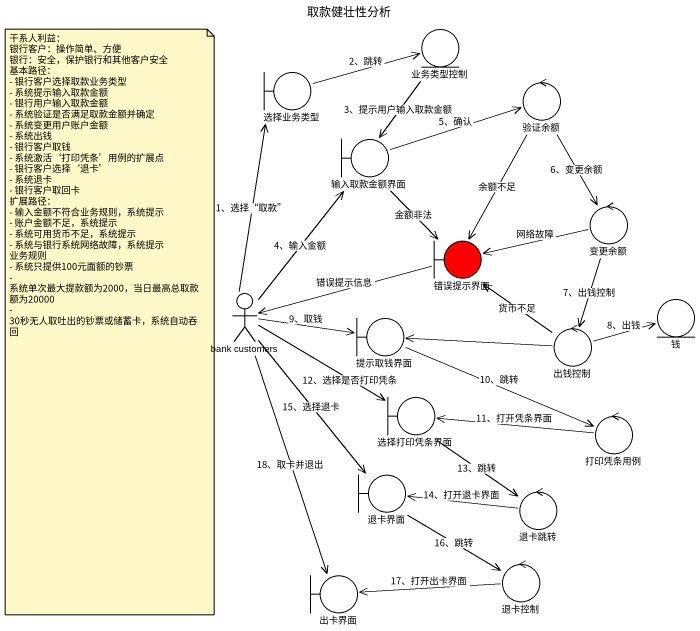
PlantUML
@startuml
title 取款健壮性分析
entity 业务类型控制
boundary 选择业务类型
control 验证余额
boundary 输入取款金额界面
boundary 错误提示界面 #FF0000
control 变更余额
actor "bank customers" as bank_customers
boundary 提示取钱界面
entity 钱
control 出钱控制
boundary 选择打印凭条界面
control 打印凭条用例
boundary 退卡界面
control 退卡跳转
boundary 出卡界面
control 退卡控制
业务类型控制 --> 输入取款金额界面 : 3、提示用户输入取款金额
选择业务类型 -right-> 业务类型控制 : 2、跳转
验证余额 --> 错误提示界面 : 余额不足
验证余额 --> 变更余额 : 6、变更余额
输入取款金额界面 -right-> 验证余额 : 5、确认
输入取款金额界面 --> 错误提示界面 : 金额非法
变更余额 -left-> 错误提示界面 : 网络故障
变更余额 --> 出钱控制 : 7、出钱控制
bank_customers -up-> 选择业务类型 : 1、选择“取款”
bank_customers -up-> 输入取款金额界面 : 4、输入金额
bank_customers <-right- 错误提示界面 : 错误提示信息
bank_customers -right-> 提示取钱界面 : 9、取钱
bank_customers -right-> 选择打印凭条界面 : 12、选择是否打印凭条
bank_customers --> 退卡界面 : 15、选择退卡
bank_customers --> 出卡界面 : 18、取卡并退出
提示取钱界面 -right-> 打印凭条用例 : 10、跳转
出钱控制 -up-> 错误提示界面 : 货币不足
出钱控制 -left-> 提示取钱界面
出钱控制 -right-> 钱 : 8、出钱
选择打印凭条界面 --> 退卡跳转 : 13、跳转
打印凭条用例 -left-> 选择打印凭条界面 : 11、打开凭条界面
退卡界面 --> 退卡控制 : 16、跳转
退卡跳转 -left-> 退卡界面 : 14、打开退卡界面
退卡控制 -left-> 出卡界面 : 17、打开出卡界面
note as N1
  干系人利益：
  银行客户：操作简单、方便
  银行：安全，保护银行和其他客户安全
  基本路径：
  - 银行客户选择取款业务类型
  - 系统提示输入取款金额
  - 银行用户输入取款金额
  - 系统验证是否满足取款金额并确定
  - 系统变更用户账户金额
  - 系统出钱
  - 银行客户取钱
  - 系统激活‘打印凭条’用例的扩展点
  - 银行客户选择‘退卡’
  - 系统退卡
  - 银行客户取回卡
  扩展路径：
  - 输入金额不符合业务规则，系统提示
  - 账户金额不足，系统提示
  - 系统可用货币不足，系统提示
  - 系统与银行系统网络故障，系统提示
  业务规则
  - 系统只提供100元面额的钞票
  - 系统单次最大提款额为2000，当日最高总取款额为20000
  - 30秒无人取吐出的钞票或储蓄卡，系统自动吞回
end note
@enduml
